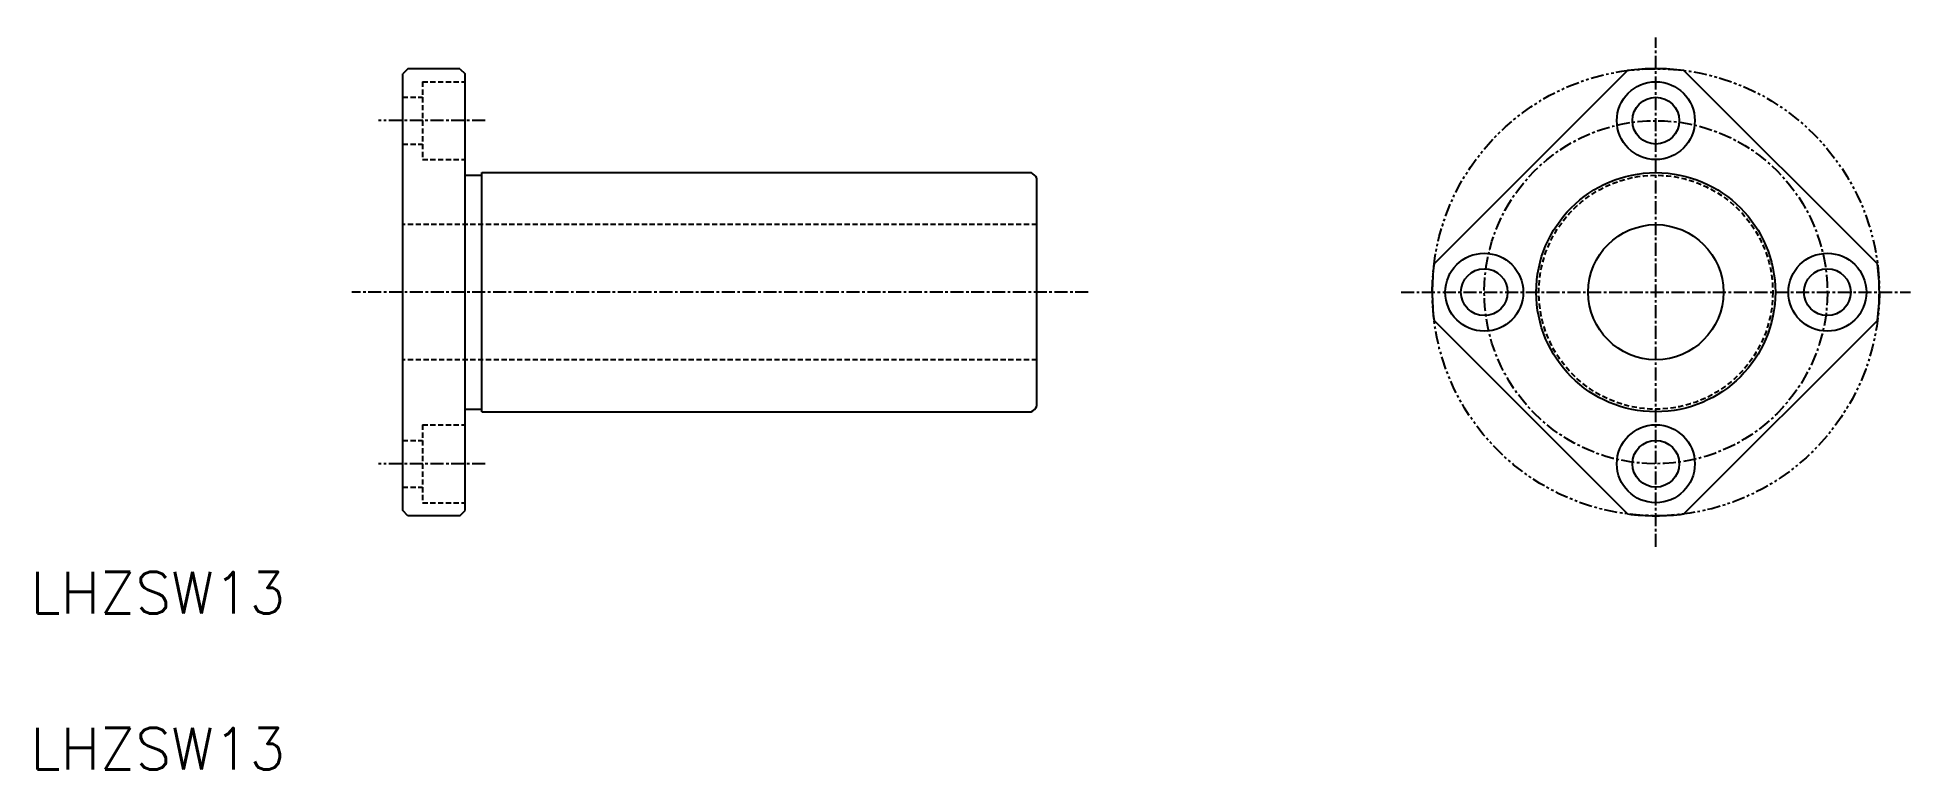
# Model space of a CAD drawing. Extents: x 303 to 483, y 140 to 210.
import ezdxf

# ---------------------------------------------------------------- set-up
doc = ezdxf.new("R2010")
doc.units = 0
for name, pattern in [('CENTER', [2, 1.25, -0.25, 0.25, -0.25]), ('DASHED', [0.75, 0.5, -0.25]), ('PHANTOM', [2.5, 1.25, -0.25, 0.25, -0.25, 0.25, -0.25])]:
    doc.linetypes.add(name, pattern=pattern)
doc.layers.get('0').update_dxf_attribs({"linetype": 'CONTINUOUS'})
doc.layers.add('CENTER', color=1, linetype='CENTER')
doc.styles.get("Standard").update_dxf_attribs({"font": 'txt.shx', "bigfont": 'bigfont.shx'})

msp = doc.modelspace()

# ---------------------------------------------------------------- linework, layer by layer
at = {"color": 7, "linetype": 'CONTINUOUS'}
for p, q in [((338.48, 207.49), (337.98, 206.99)), ((343.48, 207.49), (338.48, 207.49)), ((343.48, 207.49), (343.98, 206.99)), ((455.8, 207.32), (437.18, 188.71)), ((479.84, 188.71), (461.22, 207.32)), ((337.98, 164.99), (337.98, 206.99)), ((343.98, 164.99), (343.98, 206.99)), ((343.98, 197.24), (345.58, 197.24)), ((345.58, 174.49), (345.58, 197.49)), ((345.58, 197.49), (398.44, 197.49)), ((398.98, 175.04), (398.98, 196.95)), ((455.8, 164.66), (437.18, 183.28)), ((479.84, 183.28), (461.22, 164.66)), ((343.98, 174.74), (345.58, 174.74)), ((345.58, 174.49), (398.44, 174.49)), ((350.11, 174.49), (350.11, 174.49)), ((356.23, 174.49), (356.23, 174.49)), ((338.48, 164.49), (337.98, 164.99)), ((343.48, 164.49), (338.48, 164.49)), ((343.48, 164.49), (343.98, 164.99))]:
    msp.add_line(p, q, dxfattribs=at)
at = {"color": 3, "linetype": 'DASHED'}
for p, q in [((339.88, 206.24), (339.88, 198.74)), ((339.88, 206.24), (343.98, 206.24)), ((337.98, 204.74), (339.88, 204.74)), ((337.98, 200.24), (339.88, 200.24)), ((339.88, 198.74), (343.98, 198.74)), ((398.98, 192.49), (337.98, 192.49)), ((398.98, 179.49), (337.98, 179.49)), ((339.88, 173.24), (339.88, 165.74)), ((339.88, 173.24), (343.98, 173.24)), ((337.98, 171.74), (339.88, 171.74)), ((337.98, 167.24), (339.88, 167.24)), ((339.88, 165.74), (343.98, 165.74))]:
    msp.add_line(p, q, dxfattribs=at)
at = {"color": 3, "linetype": 'PHANTOM'}
msp.add_circle((458.51, 185.99), 21.5, dxfattribs=at)
at = {"color": 7, "linetype": 'CONTINUOUS'}
for centre, radius in [((458.51, 202.49), 3.75), ((458.51, 202.49), 2.25), ((458.51, 185.99), 11.5), ((458.51, 185.99), 6.5), ((442.01, 185.99), 3.75), ((475.01, 185.99), 3.75), ((442.01, 185.99), 2.25), ((475.01, 185.99), 2.25), ((458.51, 169.49), 3.75), ((458.51, 169.49), 2.25)]:
    msp.add_circle(centre, radius, dxfattribs=at)
at = {"color": 3, "linetype": 'DASHED'}
msp.add_circle((458.51, 185.99), 11.25, dxfattribs=at)
at = {"color": 7, "linetype": 'CONTINUOUS'}
for centre, radius, start, end in [((458.51, 185.99), 21.5, 82.7492, 97.2508), ((397.83, 196.34), 1.3, 27.7958, 62.2042), ((458.51, 185.99), 21.5, 172.7492, 187.2508), ((458.51, 185.99), 21.5, 352.7492, 7.2508), ((397.83, 175.64), 1.3, 297.7958, 332.2042), ((458.51, 185.99), 21.5, 262.7492, 277.2508)]:
    msp.add_arc(centre, radius, start, end, dxfattribs=at)
at = {"layer": 'CENTER', "color": 1, "linetype": 'CENTER'}
for p, q in [((458.51, 161.49), (458.51, 210.49)), ((345.9, 202.49), (335.64, 202.49)), ((403.92, 185.99), (333.08, 185.99)), ((434.01, 185.99), (483.01, 185.99)), ((345.9, 169.49), (335.64, 169.49))]:
    msp.add_line(p, q, dxfattribs=at)
msp.add_circle((458.51, 185.99), 16.5, dxfattribs=at)

# ---------------------------------------------------------------- texts
at = {"color": 7, "linetype": 'CONTINUOUS'}
for p in [(302.16, 155.08), (302.16, 140.08)]:
    msp.add_text('LHZSW13', height=4, dxfattribs=at).set_placement(p)

doc.saveas('drawing.dxf')
